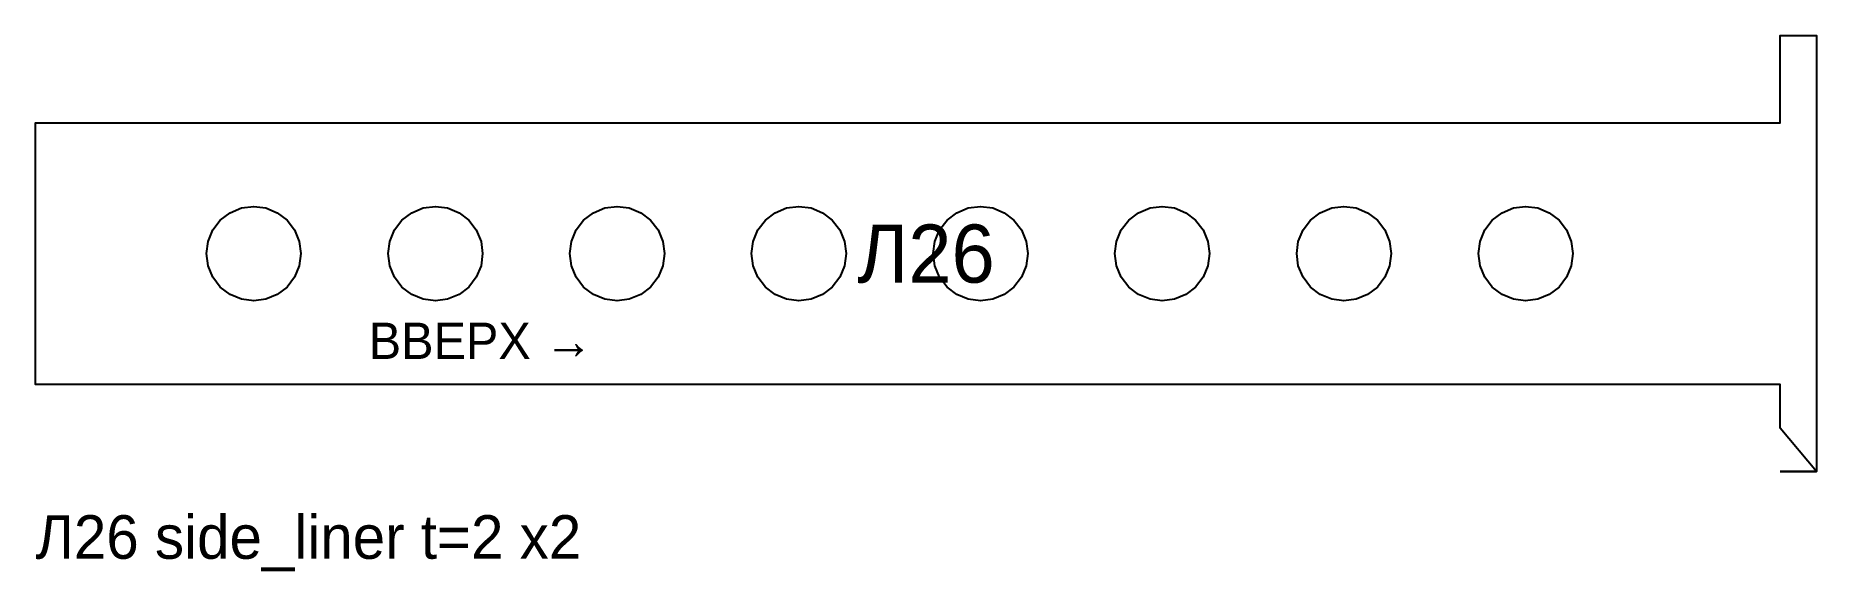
# Model space of a CAD drawing. Header units: millimetres. Extents: x 0 to 245, y -14 to 60.
import ezdxf
from ezdxf.enums import TextEntityAlignment as Align

# ---------------------------------------------------------------- set-up
doc = ezdxf.new("R2010")
doc.units = ezdxf.units.MM

msp = doc.modelspace()

# ---------------------------------------------------------------- linework, layer by layer
at = {"layer": 'CUT'}
for points in [[(240, 0), (242.5, 0), (245, 0), (240, 6), (240, 12), (120, 12), (0, 12), (0, 30), (0, 48), (120, 48), (240, 48), (240, 54), (240, 60), (242.5, 60), (245, 60), (245, 30), (245, 0)], [(36.5, 30), (36.28, 28.32), (35.63, 26.75), (34.6, 25.4), (33.25, 24.37), (31.68, 23.72), (30, 23.5), (28.32, 23.72), (26.75, 24.37), (25.4, 25.4), (24.37, 26.75), (23.72, 28.32), (23.5, 30), (23.72, 31.68), (24.37, 33.25), (25.4, 34.6), (26.75, 35.63), (28.32, 36.28), (30, 36.5), (31.68, 36.28), (33.25, 35.63), (34.6, 34.6), (35.63, 33.25), (36.28, 31.68), (36.5, 30)], [(61.5, 30), (61.28, 28.32), (60.63, 26.75), (59.6, 25.4), (58.25, 24.37), (56.68, 23.72), (55, 23.5), (53.32, 23.72), (51.75, 24.37), (50.4, 25.4), (49.37, 26.75), (48.72, 28.32), (48.5, 30), (48.72, 31.68), (49.37, 33.25), (50.4, 34.6), (51.75, 35.63), (53.32, 36.28), (55, 36.5), (56.68, 36.28), (58.25, 35.63), (59.6, 34.6), (60.63, 33.25), (61.28, 31.68), (61.5, 30)], [(86.5, 30), (86.28, 28.32), (85.63, 26.75), (84.6, 25.4), (83.25, 24.37), (81.68, 23.72), (80, 23.5), (78.32, 23.72), (76.75, 24.37), (75.4, 25.4), (74.37, 26.75), (73.72, 28.32), (73.5, 30), (73.72, 31.68), (74.37, 33.25), (75.4, 34.6), (76.75, 35.63), (78.32, 36.28), (80, 36.5), (81.68, 36.28), (83.25, 35.63), (84.6, 34.6), (85.63, 33.25), (86.28, 31.68), (86.5, 30)], [(111.5, 30), (111.28, 28.32), (110.63, 26.75), (109.6, 25.4), (108.25, 24.37), (106.68, 23.72), (105, 23.5), (103.32, 23.72), (101.75, 24.37), (100.4, 25.4), (99.37, 26.75), (98.72, 28.32), (98.5, 30), (98.72, 31.68), (99.37, 33.25), (100.4, 34.6), (101.75, 35.63), (103.32, 36.28), (105, 36.5), (106.68, 36.28), (108.25, 35.63), (109.6, 34.6), (110.63, 33.25), (111.28, 31.68), (111.5, 30)], [(136.5, 30), (136.28, 28.32), (135.63, 26.75), (134.6, 25.4), (133.25, 24.37), (131.68, 23.72), (130, 23.5), (128.32, 23.72), (126.75, 24.37), (125.4, 25.4), (124.37, 26.75), (123.72, 28.32), (123.5, 30), (123.72, 31.68), (124.37, 33.25), (125.4, 34.6), (126.75, 35.63), (128.32, 36.28), (130, 36.5), (131.68, 36.28), (133.25, 35.63), (134.6, 34.6), (135.63, 33.25), (136.28, 31.68), (136.5, 30)], [(161.5, 30), (161.28, 28.32), (160.63, 26.75), (159.6, 25.4), (158.25, 24.37), (156.68, 23.72), (155, 23.5), (153.32, 23.72), (151.75, 24.37), (150.4, 25.4), (149.37, 26.75), (148.72, 28.32), (148.5, 30), (148.72, 31.68), (149.37, 33.25), (150.4, 34.6), (151.75, 35.63), (153.32, 36.28), (155, 36.5), (156.68, 36.28), (158.25, 35.63), (159.6, 34.6), (160.63, 33.25), (161.28, 31.68), (161.5, 30)], [(186.5, 30), (186.28, 28.32), (185.63, 26.75), (184.6, 25.4), (183.25, 24.37), (181.68, 23.72), (180, 23.5), (178.32, 23.72), (176.75, 24.37), (175.4, 25.4), (174.37, 26.75), (173.72, 28.32), (173.5, 30), (173.72, 31.68), (174.37, 33.25), (175.4, 34.6), (176.75, 35.63), (178.32, 36.28), (180, 36.5), (181.68, 36.28), (183.25, 35.63), (184.6, 34.6), (185.63, 33.25), (186.28, 31.68), (186.5, 30)], [(211.5, 30), (211.28, 28.32), (210.63, 26.75), (209.6, 25.4), (208.25, 24.37), (206.68, 23.72), (205, 23.5), (203.32, 23.72), (201.75, 24.37), (200.4, 25.4), (199.37, 26.75), (198.72, 28.32), (198.5, 30), (198.72, 31.68), (199.37, 33.25), (200.4, 34.6), (201.75, 35.63), (203.32, 36.28), (205, 36.5), (206.68, 36.28), (208.25, 35.63), (209.6, 34.6), (210.63, 33.25), (211.28, 31.68), (211.5, 30)]]:
    msp.add_lwpolyline(points, close=True, dxfattribs=at)

# ---------------------------------------------------------------- texts
at = {"layer": 'MARK'}
for s, height, p in [('Л26', 8, (122.5, 30)), ('ВВЕРХ →', 5, (61.25, 18))]:
    msp.add_text(s, height=height, dxfattribs=at).set_placement(p, align=Align.MIDDLE_CENTER)
at = {"layer": 'TEXT'}
msp.add_text('Л26 side_liner t=2 x2', height=6, dxfattribs=at).set_placement((0, -12))

doc.saveas('drawing.dxf')
